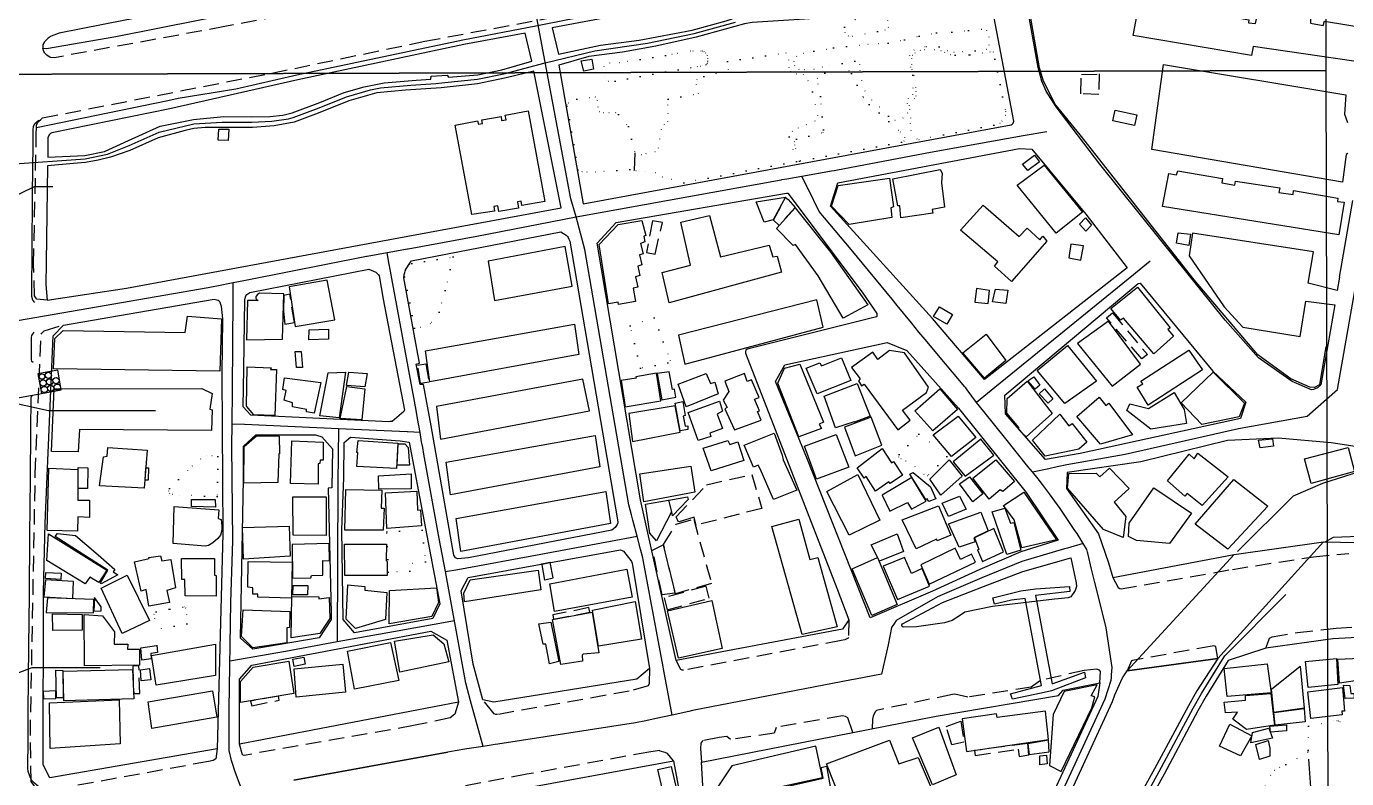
# Model space of a CAD drawing. Header units: millimetres. Extents: x 220021 to 223505, y 489325 to 491820.
# Drawn here: x 222277.7 to 222700.2, y 490481.4 to 490722.2 of the extents above; entities that cross this region are included whole.
import ezdxf

# ---------------------------------------------------------------- set-up
doc = ezdxf.new("R2010")
doc.units = ezdxf.units.MM
for name, pattern in [('15M2P5', [17.5, 15, -2.5]), ('50M10', [60, 50, -10]), ('5M2P5', [7.5, 5, -2.5]), ('AM4', [4, 0, -4])]:
    doc.linetypes.add(name, pattern=pattern)
for name, color, linetype in [('A0013110', 8, 'Continuous'), ('A0013118', 8, 'Continuous'), ('A0023210', 8, 'Continuous'), ('A0033324', 8, '5M2P5'), ('A0033327', 8, 'Continuous'), ('A0063321', 8, 'Continuous'), ('A0073340', 8, 'Continuous'), ('B0014110', 8, 'Continuous'), ('B0014111', 8, 'Continuous'), ('B0014112', 8, 'Continuous'), ('B0014113', 8, 'Continuous'), ('B0014115', 8, 'Continuous'), ('B0014116', 8, '5M2P5'), ('B0014118', 8, '5M2P5'), ('B0024120', 8, 'B0024120'), ('C0052211', 8, 'Continuous'), ('C0523121', 8, '50M10'), ('D0015112', 8, '15M2P5'), ('D0025111', 8, 'AM4'), ('SC982', 7, 'Continuous'), ('SC983', 7, 'Continuous'), ('SC999', 7, 'Continuous'), ('zd001', 7, 'Continuous')]:
    doc.layers.add(name, color=color, linetype=linetype)
doc.linetypes.add('B0024120', pattern='A,10,-1.75,[133,ltypeshp.shx,S=0.75,R=0,X=0,Y=0],-3.25', length=15)

msp = doc.modelspace()

# ---------------------------------------------------------------- linework, layer by layer
at = {"layer": 'A0013110'}
for points in [[(222696.401, 490633.066), (222691.965, 490607.402), (222690.934, 490606.546), (222689.64, 490605.943), (222689.023, 490605.842), (222682.756, 490608.488), (222672.011, 490616.051), (222661.327, 490628.193), (222640.712, 490653.726), (222621.262, 490678.039), (222607.248, 490696.443), (222604.119, 490701.445), (222602.658, 490704.652), (222601.511, 490709.071), (222597.685, 490730.44), (222595.513, 490743.578), (222596.617, 490748.173), (222628.905, 490756.338), (222642.842, 490758.939), (222852.371, 490798.518), (222947.081, 490816.449), (222970.821, 490819.806), (222975.396, 490821.553), (222979.317, 490819.006)], [(222445.977, 490721.691), (222447.973, 490713.261), (222461.491, 490716.224), (222473.766, 490717.798), (222490.796, 490720.982), (222501.674, 490723.968), (222508.792, 490726.375), (222521.194, 490726.921), (222530.799, 490727.203), (222536.228, 490727.659), (222545.183, 490730.173), (222558.242, 490734.207), (222569.001, 490738.078), (222579.061, 490739.898), (222583.425, 490740.643), (222582.999, 490742.75), (222575.959, 490745.352), (222554.811, 490742.218), (222445.977, 490721.691)], [(222583.939, 490738.105), (222570.853, 490735.727), (222557.497, 490731.382), (222544.306, 490727.189), (222536.702, 490725.13), (222509.941, 490723.453), (222507.57, 490723.043), (222492.079, 490718.776), (222479.141, 490715.89), (222468.501, 490713.947), (222457.743, 490712.506), (222448.062, 490709.79), (222455.886, 490665.359), (222592.855, 490690.628), (222593.162, 490690.893), (222593.492, 490691.179), (222593.68, 490691.814), (222587.477, 490724.896), (222586.386, 490726.009), (222583.939, 490738.105)], [(222437.281, 490720.05), (222417.662, 490716.35), (222364.598, 490705.098), (222323.569, 490695.783), (222285.883, 490688.098), (222285.396, 490687.865), (222284.959, 490687.447), (222284.61, 490686.513), (222284.525, 490680.351), (222296.457, 490680.881), (222302.723, 490682.144), (222310.395, 490685.63), (222320.516, 490690.218), (222331.204, 490692.405), (222340.916, 490693.316), (222349.709, 490693.284), (222355.572, 490693.338), (222359.747, 490693.73), (222362.783, 490694.548), (222371.657, 490697.792), (222379.406, 490700.98), (222385.855, 490702.809), (222392.252, 490704.133), (222402.417, 490705.005), (222407.108, 490705.273), (222407.271, 490706.294), (222412.41, 490706.606), (222412.83, 490705.895), (222422.14, 490706.701), (222429.893, 490708.292), (222439.491, 490711.007), (222437.281, 490720.05)], [(222448.847, 490664.06), (222440.114, 490707.893), (222431.207, 490705.733), (222422.089, 490703.837), (222410.464, 490702.54), (222399.008, 490701.781), (222389.909, 490700.924), (222380.897, 490698.346), (222371.076, 490694.452), (222363.418, 490691.573), (222356.989, 490690.316), (222350.104, 490689.83), (222339.794, 490689.844), (222334.925, 490689.808), (222331.288, 490689.511), (222328.473, 490688.905), (222319.891, 490686.509), (222310.778, 490682.413), (222304.649, 490680.378), (222300.638, 490679.373), (222296.637, 490678.654), (222292.82, 490678.308), (222284.486, 490677.537), (222284.037, 490646.563), (222283.956, 490639.581), (222284.306, 490634.572), (222309.757, 490638.399), (222448.847, 490664.06)], [(222697.935, 490641.937), (222697.202, 490637.698)], [(222346.18, 490526.324), (222347.154, 490577.266), (222347.141, 490587.839), (222351.117, 490591.476), (222370.264, 490591.451), (222372.269, 490590.804), (222375.711, 490587.009), (222375.418, 490574.505), (222374.293, 490574.425), (222375.27, 490534.422), (222375.248, 490532.36), (222371.397, 490526.438), (222350.159, 490522.794), (222346.18, 490526.324)], [(222410.02, 490537.338), (222407.755, 490532.612), (222382.714, 490528.034), (222379.082, 490532.354), (222378.695, 490560.99), (222379.253, 490577.82), (222379.361, 490589.024), (222381.411, 490590.665), (222397.363, 490589.541), (222400.185, 490589.101), (222405.03, 490563.711), (222410.02, 490537.338)], [(222721.104, 490584.887), (222695.32, 490588.839), (222678.331, 490590.413), (222662.106, 490589.625), (222634.333, 490582.828), (222610.807, 490579.377), (222610.522, 490574.218), (222620.824, 490559.731), (222624.047, 490550.498), (222625.403, 490545.798), (222664.264, 490553.159), (222692.848, 490557.166), (222703.665, 490556.958), (222716.512, 490556.607), (222734.252, 490555.847), (222764.443, 490550.946), (222802.198, 490544.985), (222808.943, 490543.909)], [(222412.217, 490525.731), (222415.967, 490505.91), (222345.904, 490492.437), (222345.927, 490513.06), (222345.93, 490513.224), (222349.829, 490517.685), (222407.119, 490528.634), (222412.217, 490525.731)], [(222719.73, 490471.366), (222728.669, 490522.585), (222728.685, 490523.619), (222728.622, 490524.711), (222728.552, 490525.26), (222728.207, 490526.084), (222717.405, 490527.281), (222695.844, 490526.179), (222674.382, 490523.207), (222662.312, 490519.169), (222655.269, 490507.763), (222652.645, 490503.069), (222641.788, 490482.855), (222630.206, 490461.764)], [(222607.304, 490466.982), (222625.314, 490506.041), (222626.002, 490508.184), (222628.478, 490513.668), (222630, 490515.915), (222658.962, 490519.866), (222652.251, 490509.537), (222649.575, 490504.751), (222638.712, 490484.525), (222627.154, 490463.476)], [(222493.757, 490486.672), (222568.844, 490501.381), (222608.062, 490507.971), (222609.505, 490509.674), (222621.276, 490512.07), (222620.585, 490507.725), (222602.802, 490469.157)], [(222361.515, 490368.686), (222347.241, 490366.792), (222346.694, 490366.889), (222346.02, 490367.065), (222345.091, 490367.309), (222329.134, 490379.231), (222327.881, 490381.623), (222327.864, 490381.957), (222327.961, 490383.336), (222328.129, 490383.741), (222332.307, 490390.171), (222340.499, 490403.773), (222344.967, 490414.077), (222346.98, 490420.432), (222351.345, 490439.409), (222352.121, 490448.965), (222354.491, 490463.195), (222373.252, 490466.573), (222484.786, 490487.054)]]:
    msp.add_lwpolyline(points, dxfattribs=at)
for points in [[(222309.37, 490724.148), (222288.169, 490719.994), (222285.68, 490719.057), (222284.698, 490718.414), (222284.018, 490717.734), (222283.501, 490717.228), (222283.179, 490716.691), (222283.01, 490716.19), (222282.962, 490715.483), (222282.962, 490715.314), (222282.983, 490715.188), (222284.153, 490715.097), (222306.314, 490718.956), (222373.552, 490732.387), (222464.903, 490749.77), (222539.012, 490764.125), (222573.931, 490770.819), (222573.81, 490771.283), (222571.233, 490774.006), (222570.384, 490774.312), (222569.72, 490774.391), (222558.998, 490772.499), (222500.573, 490760.708)], [(222584.365, 490609.11), (222567.744, 490628.647), (222535.093, 490664.688), (222537.404, 490672.098), (222595.573, 490683.049), (222599.493, 490682.865), (222616.713, 490662.135), (222629.967, 490644.953)], [(222485.659, 490519.172), (222474.293, 490570.591), (222460.35, 490652.766), (222466.453, 490659.381), (222520.941, 490668.819), (222521.37, 490668.754), (222545.172, 490637.166), (222549.912, 490630.305), (222549.928, 490629.606), (222549.824, 490629.34), (222549.74, 490629.177), (222508.402, 490618.833), (222507.992, 490618.527), (222507.803, 490618.137), (222507.843, 490617.624), (222537.122, 490542.407), (222540.938, 490532.188), (222538.898, 490529.244)], [(222414.504, 490552.915), (222407.267, 490594.355), (222404.814, 490607.604), (222403.693, 490607.562), (222402.466, 490614.044), (222403.562, 490614.365), (222398.503, 490641.698), (222398.59, 490642.766), (222398.778, 490643.461), (222399.048, 490644.302), (222400.585, 490646.758), (222400.957, 490647.164), (222448.795, 490656.441), (222450.454, 490655.408), (222450.84, 490654.975), (222451.064, 490654.564), (222451.348, 490654.028), (222451.654, 490653.474), (222466.988, 490563.607), (222466.944, 490563.258), (222466.818, 490562.766), (222466.159, 490561.784), (222465.066, 490560.906), (222419.22, 490552.066), (222415.628, 490551.727), (222414.993, 490552.062)], [(222347.09, 490600.437), (222347.262, 490612.604), (222347.574, 490634.641), (222347.784, 490635.605), (222347.951, 490635.892), (222348.301, 490636.364), (222349.226, 490637.015), (222387.31, 490644.445), (222389.583, 490643.524), (222389.91, 490643.154), (222390.4, 490642.619), (222390.624, 490642.33), (222391.874, 490634.894), (222398.731, 490599.386), (222398.544, 490598.938), (222394.755, 490595.732), (222394.14, 490595.695), (222393.751, 490595.634), (222349.494, 490597.721)], [(222667.98, 490601.862), (222666.22, 490596.659), (222614.993, 490585.522), (222603.83, 490583.517), (222591.007, 490598.147), (222590.867, 490604.14), (222633.475, 490639.885), (222634.195, 490640.005), (222657.437, 490611.792)], [(222286.313, 490623.154), (222289.548, 490626.602), (222337.833, 490634.882), (222339.083, 490634.591), (222339.372, 490634.363), (222339.636, 490633.89), (222340.081, 490632.676), (222340.471, 490628.571), (222340.295, 490610.985), (222340.531, 490559.803), (222338.762, 490490.924), (222285.178, 490481.708), (222283.061, 490485.799), (222283.14, 490541.105), (222283.668, 490563.123)], [(222607.898, 490557.7), (222595.985, 490553.977), (222582.869, 490548.336), (222567.669, 490541.453), (222547.7, 490532.883), (222527.7, 490583.511), (222517.407, 490608.509), (222520.403, 490613.848), (222553.218, 490620.965), (222559.506, 490618.45), (222576.027, 490599.973), (222597.696, 490572.962)], [(222427.304, 490505.876), (222423.775, 490506.595), (222420.651, 490518.039), (222416.897, 490541.548), (222419.087, 490545.786), (222442.466, 490550.009), (222442.689, 490550.153), (222445.292, 490550.681), (222445.436, 490550.545), (222467.883, 490554.6), (222468.373, 490554.412), (222468.803, 490554.164), (222471.18, 490551.259), (222471.322, 490550.951), (222471.524, 490550.374), (222477.106, 490516.606), (222473.051, 490513.278)], [(222562.582, 490530.023), (222558.259, 490529.842), (222557.974, 490530.098), (222557.886, 490530.636), (222558.054, 490530.977), (222570.894, 490537.827), (222583.999, 490542.941), (222596.566, 490547.737), (222611.987, 490552.113), (222613.616, 490544.115), (222613.749, 490542.892), (222613.317, 490541.599), (222611.954, 490539.621), (222611.099, 490539.226), (222607.925, 490538.952), (222606.787, 490538.834), (222586.913, 490536.471), (222578.049, 490534.669), (222576.678, 490533.745), (222574.036, 490532.069), (222571.555, 490531.279)]]:
    msp.add_lwpolyline(points, close=True, dxfattribs=at)
at = {"layer": 'A0013118'}
for points in [[(222700.61, 490681.514), (222700.064, 490681.16), (222698.882, 490672.284), (222637.84, 490682.771), (222641.66, 490709.964), (222700, 490700.229), (222699.587, 490694.056), (222700.471, 490691.416)], [(222697.935, 490641.937), (222702.18, 490666.488)], [(222697.202, 490637.698), (222687.953, 490639.979), (222689.596, 490650.015), (222650.877, 490655.992), (222649.826, 490648.753), (222660.997, 490632.421), (222666.999, 490625.859), (222685.387, 490622.874), (222687.163, 490634.223), (222696.401, 490633.066)], [(222484.786, 490487.054), (222488.007, 490469.868)], [(222494.467, 490473.56), (222493.757, 490486.672)]]:
    msp.add_lwpolyline(points, dxfattribs=at)
at = {"layer": 'A0023210'}
for points in [[(222484.38, 490501.76), (222481.64, 490516.51), (222481.506, 490517.231), (222475.14, 490551.45), (222474.99, 490552.05), (222474.246, 490554.892), (222473.17, 490559), (222471.821, 490564.126), (222471.37, 490565.84), (222470.54, 490569.04), (222456.408, 490650.768), (222453.617, 490661.199), (222451.945, 490666.958), (222439.457, 490733.528)], [(222272.528, 490678.124), (222296.547, 490679.767), (222303.686, 490681.261), (222310.587, 490684.022), (222320.203, 490688.363), (222331.246, 490690.958), (222340.355, 490691.58), (222349.906, 490691.557), (222356.281, 490691.827), (222361.582, 490692.651), (222363.1, 490693.06), (222371.367, 490696.122), (222380.151, 490699.663), (222387.882, 490701.866), (222391.081, 490702.529), (222400.712, 490703.393), (222408.786, 490703.907), (222411.647, 490704.218), (222422.114, 490705.269), (222430.55, 490707.013), (222443.778, 490710.497), (222459.617, 490714.365), (222476.453, 490716.844), (222491.438, 490719.879), (222504.622, 490723.505)], [(222272.38, 490627.583), (222335.85, 490638.61), (222337.97, 490639.03), (222338.608, 490639.156), (222343.86, 490640.19), (222347.322, 490640.867), (222348.87, 490641.17), (222386.571, 490648.588), (222386.81, 490648.63), (222393.13, 490649.79), (222399.64, 490650.99), (222399.892, 490651.036), (222421.84, 490655.07), (222453.617, 490661.199), (222519.27, 490673.09), (222519.523, 490673.138), (222521.08, 490673.43), (222525.91, 490674.28), (222535.32, 490675.94), (222536.189, 490676.093), (222537.25, 490676.28), (222567.07, 490681.97), (222596.654, 490687.231), (222604.23, 490688.58)], [(222605.053, 490468.069), (222622.98, 490506.95), (222624.88, 490512.87), (222624.934, 490513.682), (222625, 490514.67), (222625.17, 490517.01), (222623.23, 490529.7), (222619.748, 490543.833), (222619.65, 490544.23), (222618.6, 490548.48), (222617.35, 490553.59), (222617.279, 490553.872), (222617.06, 490554.75), (222615.9, 490556.67), (222614.3, 490559.31), (222613.99, 490559.82), (222613.288, 490560.858), (222608.54, 490567.88), (222605.09, 490572.53), (222602.892, 490575.504), (222601.55, 490577.32), (222599.66, 490579.57), (222598.233, 490581.344), (222591.156, 490590.137), (222584.131, 490598.867), (222581.73, 490601.85), (222578.828, 490605.849), (222578.37, 490606.48), (222578.08, 490606.82), (222571.848, 490614.227), (222565.311, 490621.979), (222563.32, 490624.34), (222560.92, 490627.29), (222556.429, 490632.823), (222554.8, 490634.83), (222541.676, 490650.793), (222531.42, 490662.91), (222527.88, 490670.201), (222527.72, 490670.53), (222525.91, 490674.28)], [(222423.84, 490491.71), (222419.865, 490506.252), (222419.86, 490506.27), (222418.31, 490511.97), (222411.847, 490547.706), (222409.77, 490558.31), (222404.9, 490585.25), (222404.53, 490587.35), (222404.197, 490589.259), (222403.68, 490592.23), (222402.91, 490596.65), (222402.42, 490599.311), (222393.909, 490645.595), (222393.86, 490645.86), (222393.13, 490649.79)], [(222637.35, 490646.99), (222632.69, 490643.2), (222631.967, 490642.613), (222609.875, 490624.683), (222587.616, 490606.625), (222581.73, 490601.85)], [(222599.66, 490579.57), (222604.96, 490580.72), (222607.583, 490581.29), (222610.71, 490581.97), (222629.3, 490585.27), (222665.59, 490593.46), (222687.591, 490597.473), (222697.282, 490605.952), (222703.52, 490641.17)], [(222346.92, 490477.3), (222344.53, 490483.57), (222343.33, 490487.16), (222342.6, 490490.45), (222342.6, 490491.7), (222342.6, 490491.737), (222342.62, 490503.84), (222343.16, 490537.74), (222343.73, 490557.53), (222343.46, 490587.94), (222343.55, 490594.9), (222343.69, 490605.71), (222343.836, 490635.288), (222343.84, 490636.06), (222343.86, 490640.19)], [(222403.68, 490592.23), (222399.633, 490592.407), (222399.57, 490592.41), (222377.627, 490593.404), (222347.55, 490594.72), (222343.55, 490594.9)], [(222377.627, 490593.404), (222377.336, 490576.163), (222377.144, 490525.173)], [(222615.9, 490556.67), (222610.87, 490555.18), (222609.943, 490554.906), (222596.28, 490550.86), (222583.43, 490545.64), (222569.28, 490539.64), (222556.06, 490532), (222556.04, 490531.97), (222555.51, 490531.16), (222554.62, 490529.8), (222553.48, 490524.28), (222551.35, 490514.82), (222543.082, 490513.232), (222541.82, 490512.99), (222490.92, 490503.16), (222489.71, 490502.92), (222484.38, 490501.76), (222479.27, 490500.65), (222475.97, 490499.93), (222472.67, 490499.21), (222428.59, 490492.44), (222427.731, 490492.308), (222423.84, 490491.71), (222420.13, 490491.14), (222418.664, 490490.915), (222414.91, 490490.34), (222363.3, 490480.93)], [(222411.847, 490547.706), (222415.8, 490548.36), (222442.373, 490553.283), (222468.01, 490558.045), (222469.22, 490558.27), (222473.17, 490559)], [(222628.68, 490462.62), (222640.25, 490483.69), (222651.11, 490503.91), (222653.76, 490508.65), (222660.489, 490519.548), (222661.2, 490520.7), (222680.77, 490540.38)], [(222414.697, 490531.95), (222395.228, 490528.391), (222377.144, 490525.173), (222360.613, 490522.061), (222342.862, 490519.016)]]:
    msp.add_lwpolyline(points, dxfattribs=at)
at = {"layer": 'A0033324'}
for points in [[(222573.81, 490771.283), (222575.518, 490769.21), (222575.681, 490768.403), (222575.68, 490768.081), (222575.443, 490767.438), (222574.029, 490766.869), (222507.867, 490754.223), (222410.225, 490735.472), (222341.247, 490722.122), (222286.72, 490712.175), (222285.533, 490712.217), (222285.164, 490712.381), (222284.637, 490712.629), (222284.21, 490712.946), (222283.636, 490713.632), (222283.493, 490713.843), (222283.335, 490714.18), (222282.983, 490715.188)], [(222284.306, 490634.572), (222281.051, 490634.903), (222280.723, 490635.26), (222280.356, 490635.889), (222280.014, 490646.076), (222280.89, 490686.89), (222280.971, 490690.648), (222281.369, 490691.376), (222281.66, 490691.829), (222282.385, 490692.364), (222282.896, 490692.911), (222356.234, 490707.213), (222405.202, 490717.426), (222447.818, 490725.396), (222554.263, 490745.473), (222554.963, 490745.577), (222574.205, 490749.943), (222577.226, 490750.006), (222579.184, 490749.442), (222581.717, 490747.83), (222582.707, 490746.459), (222583.986, 490744.205), (222586.486, 490731.662), (222587.477, 490724.896)], [(222338.762, 490490.924), (222338.288, 490487.717), (222337.443, 490487.176), (222336.038, 490486.877), (222282.751, 490477.169), (222282.224, 490477.33), (222280.974, 490478.173), (222279.257, 490480.484), (222278.98, 490495.217), (222280.562, 490579.058), (222282.417, 490623.656), (222282.65, 490624.003), (222283.429, 490624.708), (222289.548, 490626.602)], [(222625.403, 490545.798), (222627.082, 490542.547), (222627.658, 490542.306), (222628.02, 490542.177), (222663.694, 490548.395), (222689.608, 490552.431), (222700.886, 490553.476)], [(222540.938, 490532.188), (222540.771, 490526.603), (222540.679, 490526.368), (222539.602, 490525.877), (222538.469, 490525.632), (222487.983, 490516.096), (222487.544, 490516.137), (222487.16, 490516.307), (222485.659, 490519.172)], [(222674.382, 490523.207), (222675.313, 490525.736), (222675.383, 490525.99), (222675.529, 490526.413), (222676.362, 490526.828), (222684.48, 490528.179), (222696.864, 490529.574), (222713.097, 490530.597), (222722.526, 490530.294), (222724.981, 490529.868), (222727.018, 490528.809), (222727.488, 490527.95), (222728.207, 490526.084)], [(222658.962, 490519.866), (222658.354, 490523.574), (222658.008, 490523.849), (222657.567, 490523.909), (222657.195, 490523.851), (222631.644, 490519.207), (222631.4, 490519.111), (222630, 490515.915)], [(222477.106, 490516.606), (222477.057, 490511.858), (222476.675, 490511.152), (222470.601, 490509.371), (222428.53, 490501.93), (222427.947, 490501.943), (222427.457, 490502.149), (222423.775, 490506.595)], [(222621.276, 490512.07), (222621.422, 490515.69), (222621.134, 490516.072), (222620.28, 490516.467), (222616.219, 490516.035), (222602.225, 490512.786), (222599.247, 490510.673), (222579.038, 490507.512), (222574.805, 490508.44), (222574.124, 490508.324), (222549.722, 490503.251), (222549.425, 490502.903), (222548.987, 490502.09), (222548.709, 490501.43), (222548.529, 490500.402), (222548.402, 490497.376)], [(222415.967, 490505.91), (222414.8, 490502.075), (222413.278, 490500.849), (222401.595, 490498.362), (222347.402, 490488.849), (222346.828, 490489.07), (222345.904, 490492.437)], [(222542.179, 490496.157), (222540.568, 490500.83), (222539.834, 490501.335), (222538.869, 490501.517), (222517.624, 490497.771), (222517.007, 490495.949), (222503.053, 490493.906), (222501.923, 490494.906), (222499.439, 490494.615), (222494.139, 490493.563), (222493.886, 490493.217), (222493.597, 490492.764), (222493.472, 490491.072), (222493.757, 490486.672)], [(222484.786, 490487.054), (222482.913, 490489.401), (222482.188, 490489.759), (222480.581, 490490.24), (222480.344, 490490.396), (222476.91, 490489.889), (222437.859, 490482.787), (222358.286, 490467.77), (222357.64, 490467.384), (222357.001, 490466.79), (222354.491, 490463.195)]]:
    msp.add_lwpolyline(points, dxfattribs=at)
at = {"layer": 'A0033327'}
msp.add_lwpolyline([(222581.662, 490747.865), (222554.537, 490743.845), (222451.472, 490724.406), (222440.735, 490722.228), (222417.367, 490717.821), (222364.276, 490706.563), (222344.687, 490702.116), (222326.29, 490699.067), (222323.021, 490698.325), (222280.952, 490689.746)], dxfattribs=at)
at = {"layer": 'A0063321'}
msp.add_lwpolyline([(222587.012, 490539.242), (222595.971, 490541.565), (222600.674, 490542.172), (222611.485, 490542.918), (222611.642, 490541.275), (222600.628, 490540.016), (222605.962, 490511.793), (222616.385, 490515.455), (222616.683, 490513.689), (222605.801, 490509.491), (222602.431, 490508.785), (222593.332, 490506.815), (222592.705, 490508.543), (222602.559, 490511.167), (222597.37, 490539.061), (222592.939, 490538.477), (222587.498, 490537.217)], close=True, dxfattribs=at)
at = {"layer": 'A0073340'}
msp.add_lwpolyline([(222630, 490515.915), (222664.264, 490553.159), (222692.848, 490557.166), (222658.962, 490519.866)], close=True, dxfattribs=at)
at = {"layer": 'B0014110'}
msp.add_lwpolyline([(222368.259, 490625.078), (222374.436, 490625.308), (222374.382, 490622.105), (222368.097, 490621.881)], close=True, dxfattribs=at)
at = {"layer": 'B0014111'}
for points in [[(222633.072, 490693.866), (222632.383, 490690.515), (222625.443, 490691.91), (222626.131, 490695.371)], [(222414.969, 490690.572), (222422.121, 490691.991), (222422.346, 490690.855), (222423.666, 490691.057), (222423.479, 490692.276), (222429.631, 490693.332), (222429.783, 490692.077), (222431.223, 490692.251), (222430.897, 490693.785), (222438.254, 490695.136), (222443.581, 490666.133), (222436.27, 490664.857), (222436.023, 490666.276), (222434.845, 490666.07), (222435.207, 490663.996), (222428.938, 490662.902), (222428.612, 490664.766), (222427.281, 490664.533), (222427.535, 490663.08), (222420.317, 490661.955)], [(222600.367, 490681.01), (222601.984, 490678.852), (222598.206, 490676.04), (222596.444, 490678.037)], [(222555.041, 490673.387), (222570.131, 490676.386), (222570.809, 490675.225), (222570.586, 490672.13), (222571.563, 490664.293), (222567.587, 490663.583), (222567.846, 490662.443), (222557.591, 490660.9), (222557.184, 490664.785), (222556.602, 490664.713)], [(222603.408, 490677.798), (222615.662, 490662.707), (222607.301, 490656.027), (222594.764, 490671.32)], [(222554.725, 490661.013), (222540.996, 490658.761), (222535.355, 490664.692), (222537.491, 490671.218), (222553.957, 490673.584), (222555.214, 490664.403), (222554.309, 490664.1)], [(222516.698, 490660.23), (222513.777, 490659.502), (222511.219, 490666.079), (222520.604, 490667.502)], [(222523.792, 490664.124), (222535.168, 490649.796), (222546.957, 490633.064), (222539.11, 490628.802), (222531.078, 490642.372), (222523.824, 490652.362), (222523.07, 490652.029), (222517.729, 490657.472)], [(222597.964, 490657.605), (222602.01, 490653.834), (222602.978, 490654.999), (222604.27, 490653.415), (222592.967, 490640.565), (222587.562, 490645.387), (222588.555, 490646.86), (222576.663, 490656.998), (222583.946, 490664.913), (222595.455, 490654.976)], [(222650.269, 490655.662), (222649.672, 490652.037), (222645.79, 490652.779), (222646.296, 490656.093)], [(222363.752, 490626.12), (222376.368, 490628.25), (222373.958, 490640.906), (222361.802, 490638.855)], [(222348.153, 490621.901), (222359.668, 490622.06), (222360.064, 490636.573), (222352.263, 490636.766), (222351.707, 490636.419), (222351.293, 490635.887), (222351.147, 490635.559), (222351.107, 490635.169), (222351.269, 490634.943), (222351.555, 490634.653), (222351.913, 490634.433), (222348.504, 490634.43)], [(222624.724, 490631.884), (222633.35, 490638.676), (222643.775, 490625.719), (222642.952, 490625.168), (222644.788, 490623.03), (222638.502, 490617.416), (222628.795, 490628.763), (222627.862, 490628.157)], [(222569.944, 490632.399), (222574.119, 490629.984), (222572.259, 490626.851), (222568.048, 490629.332)], [(222614.144, 490620.636), (222625.189, 490607.028), (222634.273, 490614.114), (222623.974, 490627.858)], [(222584.28, 490609.576), (222577.45, 490617.722), (222584.822, 490623.656), (222591.154, 490615.259)], [(222610.862, 490620.064), (222620.189, 490608.671), (222610.072, 490601.498), (222601.214, 490612.038)], [(222363.714, 490618.15), (222365.673, 490618.154), (222366.032, 490613.048), (222364.11, 490613.044)], [(222538.57, 490616.063), (222541.526, 490608.884), (222530.767, 490604.536), (222527.293, 490612.805), (222531.672, 490614.515), (222532.165, 490613.523)], [(222558.713, 490617.652), (222553.954, 490618.431), (222550.246, 490615.594), (222548.617, 490617.96), (222541.759, 490613.034), (222544.528, 490609.375), (222543.96, 490608.686), (222545.014, 490607.129), (222545.796, 490607.679), (222556.601, 490592.996), (222560.559, 490596.152), (222558.071, 490599.34), (222565.808, 490605.006), (222566.372, 490606.708)], [(222649.725, 490618.551), (222654.139, 490612.236), (222636.741, 490600.955), (222633.169, 490606.734), (222634.966, 490607.803), (222634.388, 490608.61)], [(222348.366, 490613.193), (222356, 490612.935), (222355.837, 490612.367), (222357.741, 490612.39), (222357.186, 490597.616), (222350.45, 490597.813), (222348.1, 490600.654)], [(222374.273, 490611.271), (222379.837, 490611.521), (222377.855, 490596.854), (222371.593, 490597.573)], [(222380.936, 490611.469), (222386.813, 490611.078), (222386.035, 490606.775), (222380.158, 490607.257)], [(222480.784, 490602.28), (222479.35, 490611.209), (222472.736, 490610.063), (222472.82, 490609.577), (222468.011, 490608.826), (222469.387, 490600.388)], [(222481.085, 490602.686), (222485.579, 490603.543), (222485.096, 490606.072), (222484.463, 490605.951), (222483.373, 490611.664), (222479.619, 490611.035)], [(222520.358, 490612.802), (222525.233, 490614.101), (222532.785, 490595.507), (222531.459, 490594.876), (222532.149, 490593.517), (222524.869, 490590.793), (222518.196, 490607.947)], [(222667.532, 490601.556), (222665.805, 490597.212), (222653.903, 490594.737), (222647.236, 490601.69), (222657.528, 490611.556)], [(222380.25, 490606.927), (222386.036, 490606.189), (222385.014, 490596.21), (222378.167, 490596.635)], [(222605.962, 490598.275), (222597.702, 490590.782), (222597.165, 490591.362), (222597.016, 490591.362), (222596.389, 490592.072), (222595.768, 490592.766), (222595.315, 490593.279), (222595.273, 490593.752), (222591.444, 490598.371), (222591.546, 490603.117), (222597.951, 490608.627)], [(222600.076, 490610.067), (222602.077, 490607.362), (222600.597, 490606.114), (222598.175, 490608.708)], [(222570.06, 490606.213), (222575.706, 490599.548), (222567.789, 490592.734), (222562.007, 490599.154)], [(222603.489, 490606.138), (222606.205, 490602.94), (222604.67, 490601.601), (222601.863, 490604.615)], [(222631.657, 490591.497), (222621.458, 490588.463), (222613.849, 490597.277), (222620.986, 490603.465), (222623.174, 490600.871), (222624.142, 490601.558)], [(222648.98, 490595.06), (222637.573, 490593.305), (222629.856, 490599.243), (222630.816, 490601.351), (222636.803, 490599.884), (222645.005, 490605.025), (222648.235, 490599.585)], [(222485.376, 490600.78), (222470.489, 490598.306), (222471.719, 490589.329), (222486.918, 490592.294)], [(222485.292, 490601.636), (222487.752, 490602.155), (222488.571, 490597.652), (222487.858, 490597.392), (222488.589, 490594.198), (222489.342, 490594.37), (222489.369, 490593.176), (222486.941, 490592.72)], [(222599.659, 490589.787), (222608.475, 490598.073), (222611.278, 490594.335), (222612.346, 490595.037), (222617.064, 490589.071), (222614.558, 490586.854), (222603.792, 490584.634)], [(222575.922, 490597.388), (222581.577, 490590.627), (222573.753, 490584.521), (222567.873, 490591.431)], [(222511.19, 490581.431), (222510.446, 490581.148), (222507.383, 490588.122), (222517.033, 490591.982), (222519.581, 490584.97), (222519.865, 490583.496), (222524.276, 490573.736), (222516.773, 490570.707), (222512.527, 490580.545), (222511.926, 490581.767)], [(222540.895, 490581.057), (222530.53, 490577.215), (222526.685, 490587.793), (222536.823, 490591.606)], [(222551.6, 490587.06), (222554.522, 490582.486), (222555.196, 490582.93), (222558.117, 490578.495), (222554.193, 490575.831), (222553.68, 490576.434), (222549.477, 490573.467), (222546.509, 490578.158), (222545.789, 490577.62), (222543.569, 490580.848)], [(222662.323, 490578.013), (222654.033, 490568.872), (222649.169, 490572.683), (222648.394, 490571.811), (222642.905, 490576.735), (222649.875, 490585.237), (222651.385, 490583.798), (222652.567, 490585.611)], [(222688.84, 490575.891), (222686.756, 490583.724), (222700.716, 490587.438), (222702.776, 490579.694)], [(222491.629, 490573.049), (222475.257, 490569.983), (222473.982, 490578.973), (222490.401, 490581.406)], [(222587.997, 490583.426), (222593.902, 490576.538), (222590.148, 490573.313), (222589.391, 490573.882), (222585.815, 490570.904), (222580.568, 490577.558)], [(222294.054, 490560.639), (222284.316, 490560.838), (222284.887, 490580.822), (222294.151, 490580.312), (222294.161, 490570.561), (222297.933, 490570.53), (222297.951, 490565.027), (222294.154, 490565.149)], [(222297.317, 490574.223), (222294.279, 490574.24), (222294.316, 490580.942), (222297.353, 490580.925)], [(222400.811, 490578.925), (222400.885, 490574.168), (222390.485, 490574.006), (222390.35, 490578.287)], [(222543.784, 490578.71), (222550.847, 490564.172), (222541.032, 490559.324), (222533.899, 490573.28)], [(222629.573, 490565.351), (222628.71, 490558.601), (222622.378, 490561.125), (222610.883, 490574.371), (222611.324, 490579.07), (222620.085, 490579.23), (222621.236, 490577.976), (222624.339, 490580.784), (222630.588, 490574.286), (222625.872, 490569.94)], [(222675.025, 490568.615), (222662.23, 490554.872), (222651.732, 490562.906), (222664.168, 490577.139)], [(222404.182, 490562.298), (222393.07, 490561.471), (222392.591, 490572.834), (222402.631, 490573.412), (222402.904, 490567.355), (222403.789, 490567.472)], [(222596.238, 490555.235), (222593.792, 490564.218), (222590.403, 490568.818), (222596.972, 490573.128), (222607.328, 490557.845)], [(222638.493, 490574.497), (222650.55, 490566.377), (222643.562, 490556.63), (222632.957, 490557.642), (222630.418, 490558.94), (222630.665, 490563.208)], [(222324.968, 490568.53), (222339.252, 490567.478), (222339.085, 490564.636), (222340.006, 490564.302), (222340.226, 490562.352), (222340.241, 490560.977), (222339.873, 490559.376), (222338.927, 490558.271), (222337.381, 490556.874), (222335.94, 490556.074), (222334.871, 490555.855), (222324.651, 490556.669)], [(222330.516, 490568.519), (222330.501, 490570.713), (222338.174, 490570.764), (222338.283, 490568.304)], [(222475.797, 490569.246), (222483.23, 490570.533), (222484.134, 490566.789), (222479.362, 490557.538), (222477.252, 490559.938)], [(222483.352, 490570.554), (222489.313, 490571.593), (222489.5, 490570.747), (222484.504, 490565.481), (222484.219, 490566.832)], [(222516.278, 490562.151), (222524.917, 490564.498), (222528.398, 490551.566), (222531.044, 490552.232), (222537.205, 490530.013), (222526.013, 490527.516)], [(222596.012, 490554.487), (222591.489, 490553.152), (222586.812, 490566.771), (222590.809, 490567.935), (222592.706, 490563.202), (222593.733, 490563.363)], [(222583.681, 490550.921), (222590.464, 490553.995), (222587.309, 490561.432), (222581.176, 490558.508), (222582.484, 490554.756), (222582.077, 490554.614)], [(222284.227, 490551.202), (222284.813, 490559.752), (222303.454, 490548.131), (222300.9, 490544.154), (222298.059, 490545.868), (222296.562, 490543.76)], [(222287.686, 490559.905), (222293.436, 490559.258), (222300.698, 490552.995), (222305.98, 490548.375), (222305.433, 490547.568), (222306.954, 490546.601), (222301.688, 490543.789), (222301.431, 490544.045), (222303.82, 490548.114), (222286.938, 490558.952)], [(222548.092, 490556.193), (222556.359, 490559.761), (222558.458, 490554.054), (222550.703, 490551.002)], [(222556.403, 490537.097), (222548.273, 490533.612), (222542.029, 490548.551), (222550.039, 490552.204)], [(222566.781, 490543.014), (222564.36, 490548.655), (222560.924, 490547.081), (222558.769, 490552.141), (222551.879, 490549.402), (222556.446, 490538.702)], [(222581.465, 490550.701), (222580.208, 490553.213), (222576.671, 490551.518), (222574.926, 490555.16), (222563.926, 490549.811), (222566.667, 490543.673)], [(222283.812, 490545.44), (222283.891, 490547.412), (222288.853, 490547.212), (222288.77, 490545.151)], [(222441.49, 490548.107), (222442.311, 490541.804), (222417.923, 490538.007), (222417.697, 490540.818), (222419.762, 490545.036)], [(222446.773, 490534.893), (222445.222, 490543.774), (222469.894, 490548.428), (222471.583, 490539.473)], [(222283.265, 490539.584), (222292.604, 490539.088), (222292.825, 490544.507), (222283.86, 490545.033)], [(222383.059, 490529.462), (222380.082, 490532.416), (222380.577, 490543.388), (222386.006, 490542.865), (222386.002, 490541.716), (222393.01, 490540.978), (222392.618, 490532.382)], [(222299.188, 490534.423), (222299.329, 490538.744), (222284.447, 490539.323), (222284.039, 490534.529)], [(222408.919, 490542.444), (222409.605, 490537.739), (222407.438, 490533.276), (222393.774, 490530.908), (222393.966, 490541.644)], [(222458.786, 490534.686), (222460.951, 490521.633), (222455.894, 490521.262), (222455.582, 490520.909), (222455.645, 490518.978), (222448.694, 490517.912), (222446.112, 490532.357)], [(222472.498, 490538.069), (222474.538, 490526.087), (222460.815, 490523.811), (222458.902, 490535.345)], [(222482.918, 490535.151), (222497.03, 490538.473), (222500.416, 490523.025), (222486.39, 490519.966)], [(222286.124, 490528.813), (222286.064, 490534.187), (222295.604, 490533.991), (222295.59, 490528.876)], [(222313.961, 490522.794), (222313.927, 490517.724), (222296.281, 490517.476), (222296.158, 490533.985), (222302.096, 490533.557), (222305.874, 490528.407), (222305.798, 490524.425), (222310.148, 490524.398), (222310.06, 490522.821)], [(222441.68, 490530.906), (222445.505, 490531.537), (222448.058, 490518.856), (222445.131, 490518.136), (222443.946, 490524.467), (222443.049, 490524.429)], [(222407.848, 490527.472), (222411.352, 490524.571), (222412.895, 490518.8), (222397.249, 490515.458), (222395.471, 490525.404)], [(222319.209, 490511.346), (222317.722, 490520.827), (222338.226, 490524.427), (222338.25, 490514.384)], [(222396.946, 490512.787), (222382.766, 490510.03), (222380.507, 490522.237), (222394.235, 490525.011)], [(222363.3, 490508.641), (222346.225, 490505.791), (222346.25, 490512.443), (222350.288, 490517.105), (222361.731, 490519.031)], [(222362.935, 490519.609), (222366.522, 490520.258), (222366.892, 490517.988), (222363.452, 490517.304)], [(222364.027, 490507.426), (222363.453, 490516.543), (222379.002, 490518.028), (222379.832, 490509.112)], [(222676.1, 490508.9), (222661.961, 490507.677), (222661.041, 490516.606), (222674.832, 490518.157)], [(222687.905, 490510.607), (222687.096, 490518.894), (222696.979, 490519.808), (222697.422, 490511.564)], [(222697.977, 490511.932), (222697.404, 490519.692), (222709.046, 490520.171), (222709.348, 490515.734), (222707.738, 490515.306), (222707.932, 490513.446)], [(222287.156, 490516.072), (222289.403, 490516.065), (222289.44, 490507.227), (222287.367, 490507.218)], [(222311.721, 490516.315), (222312.061, 490506.939), (222289.656, 490506.344), (222289.506, 490515.789)], [(222685.404, 490517.408), (222686.588, 490503.906), (222676.933, 490502.612), (222676.169, 490509.995)], [(222283.129, 490509.287), (222283.228, 490506.93), (222287.146, 490507.094), (222287.11, 490509.512)], [(222620.385, 490511.375), (222609.82, 490509.244), (222606.268, 490501.912), (222605.092, 490485.575), (222608.882, 490483.643), (222618.732, 490504.045), (222619.589, 490507.612), (222618.433, 490507.922)], [(222687.849, 490509.142), (222698.859, 490510.601), (222699.563, 490503.031), (222698.641, 490502.971), (222698.804, 490501.829), (222688.717, 490500.621)], [(222699.789, 490507.073), (222699.194, 490511.319), (222701.274, 490511.265), (222701.587, 490508.659), (222702.612, 490508.617), (222702.674, 490507.153)], [(222307.407, 490506.648), (222307.668, 490492.544), (222285.325, 490491.059), (222285.12, 490505.657)], [(222577.152, 490500.555), (222578.536, 490490.073), (222604.844, 490493.936), (222603.829, 490502.999), (222588.427, 490500.974), (222588.176, 490502.116)], [(222575.293, 490482.564), (222567.681, 490479.378), (222561.321, 490494.411), (222569.67, 490497.886)], [(222553.884, 490493.708), (222556.955, 490486.137), (222563.082, 490488.169), (222578.758, 490451.586), (222577.58, 490446.069), (222553.309, 490436.912), (222533.794, 490486.125)], [(222598.244, 490492.549), (222598.584, 490489.151), (222605.07, 490490.027), (222604.774, 490493.742)], [(222675.686, 490488.57), (222672.32, 490487.575), (222671.139, 490492.313), (222675.072, 490493.603), (222675.681, 490491.17)], [(222532.517, 490481.72), (222530.329, 490491.84), (222503.443, 490485.457), (222496.38, 490474.98), (222499.357, 490462.789), (222510.435, 490465.154), (222508.544, 490472.806), (222510.956, 490477.094)], [(222604.395, 490486.188), (222602.032, 490485.85), (222602.005, 490488.726), (222604.161, 490488.879)], [(222481.571, 490476.557), (222479.819, 490484.358), (222484.072, 490485.313), (222485.824, 490477.512)], [(222535.203, 490477.748), (222529.28, 490476.462), (222528.702, 490478.806), (222520.914, 490477.13), (222520.563, 490478.762), (222532.703, 490481.5), (222532.052, 490484.963), (222533.742, 490485.402)]]:
    msp.add_lwpolyline(points, close=True, dxfattribs=at)
at = {"layer": 'B0014112'}
for points in [[(222616.662, 490660.938), (222618.577, 490658.547), (222616.722, 490656.611), (222614.784, 490658.908)], [(222499.057, 490604.599), (222488.892, 490600.458), (222486.318, 490607.698), (222495.256, 490611.093), (222496.598, 490607.855), (222498.017, 490608.3)], [(222509.814, 490609.04), (222508.415, 490608.498), (222507.5, 490611.07), (222501.207, 490608.599), (222502.469, 490605.35), (222500.712, 490602.555), (222501.979, 490600.207), (222501.279, 490599.722), (222504.321, 490593.034), (222512.854, 490596.118), (222511.644, 490598.903), (222512.313, 490599.166), (222510.736, 490602.918), (222512.195, 490603.443)], [(222360.331, 490609.691), (222371.899, 490608.244), (222369.77, 490598.362), (222367.351, 490598.835), (222367.375, 490599.593), (222362.886, 490600.401), (222362.85, 490601.672), (222360.249, 490602.568), (222360.88, 490605.663), (222359.793, 490605.933)], [(222533.069, 490603.814), (222543.622, 490607.831), (222547.794, 490597.443), (222542.72, 490595.494), (222542.637, 490595.659), (222536.684, 490593.71)], [(222492.659, 490589.644), (222489.519, 490598.63), (222499.556, 490602.175), (222500.481, 490599.014), (222498.737, 490598.067), (222500.514, 490593.492), (222496.464, 490592.021), (222496.728, 490590.867)], [(222542.895, 490584.752), (222551.513, 490588.092), (222548.057, 490597.107), (222539.501, 490593.909)], [(222358.207, 490576.138), (222347.285, 490576.013), (222347.455, 490587.713), (222351.337, 490591.147), (222358.57, 490590.99), (222358.733, 490585.342), (222358.498, 490585.325)], [(222362.705, 490589.529), (222372.715, 490589.112), (222372.731, 490583.355), (222371.688, 490583.333), (222371.635, 490582.237), (222371.1, 490582.206), (222371.088, 490575.684), (222362.193, 490575.908)], [(222396.605, 490588.755), (222396.14, 490580.65), (222383.415, 490581.365), (222383.815, 490585.76), (222383.425, 490585.76), (222383.859, 490589.641)], [(222494.257, 490587.171), (222502.154, 490589.669), (222502.853, 490588.394), (222505.346, 490589.234), (222507.311, 490583.281), (222496.866, 490579.879)], [(222587.343, 490584.895), (222583.189, 490590.107), (222574.328, 490582.836), (222578.14, 490578.193)], [(222400.273, 490581.781), (222396.349, 490581.776), (222396.729, 490588.619), (222398.87, 490588.608), (222399.892, 490587.389)], [(222566.794, 490577.278), (222573.002, 490583.402), (222577.166, 490578.205), (222570.368, 490572.107)], [(222565.693, 490570.233), (222561.065, 490577.816), (222551.585, 490572.145), (222554.087, 490567.043), (222559.685, 490569.765), (222560.95, 490567.602)], [(222561.479, 490579.433), (222567.018, 490574.85), (222568.71, 490571.009), (222566.515, 490570.071), (222566.001, 490571.003), (222565.562, 490570.709), (222560.474, 490578.826)], [(222580.587, 490570.055), (222576.329, 490575.79), (222579.559, 490578.017), (222583.818, 490572.598)], [(222391.915, 490560.972), (222379.579, 490560.933), (222379.98, 490573.969), (222391.413, 490573.693), (222391.26, 490567.925), (222392.224, 490568.001)], [(222562.502, 490554.983), (222557.98, 490564.213), (222569.57, 490568.725), (222573.581, 490559.322), (222569.183, 490557.493), (222568.939, 490558.088)], [(222570.815, 490569.57), (222576.37, 490571.781), (222578.506, 490567.624), (222572.831, 490565.314)], [(222583.159, 490566.716), (222585.471, 490560.731), (222580.882, 490558.467), (222581.391, 490557.227), (222576.25, 490555.458), (222572.81, 490562.969)], [(222347.149, 490551.697), (222346.902, 490561.781), (222361.817, 490562.23), (222362.117, 490552.621)], [(222374.581, 490556.638), (222362.733, 490556.358), (222362.848, 490545.558), (222368.787, 490545.642), (222368.976, 490546.397), (222372.602, 490546.509), (222372.627, 490551.181), (222374.762, 490551.151)], [(222379.574, 490546.465), (222379.531, 490556.5), (222392.909, 490556.443), (222392.821, 490551.188), (222393.171, 490550.936), (222393.125, 490546.444)], [(222325.47, 490542.451), (222322.634, 490541.65), (222323.509, 490537.787), (222316.892, 490536.622), (222316.04, 490541.922), (222314.415, 490541.357), (222312.354, 490550.768), (222317, 490551.855), (222316.918, 490552.142), (222320.617, 490552.749), (222321.078, 490551.144), (222323.978, 490551.521)], [(222362.76, 490550.706), (222362.542, 490539.131), (222351.796, 490539.477), (222351.756, 490540.442), (222350.134, 490540.489), (222350.138, 490542.502), (222348.568, 490542.722), (222348.703, 490550.949)], [(222317.151, 490531.986), (222308.308, 490527.827), (222301.606, 490542.327), (222309.927, 490546.55)], [(222363.105, 490543.206), (222367.809, 490543.197), (222367.669, 490540.25), (222363.001, 490540.24)], [(222374.636, 490539.417), (222374.815, 490532.693), (222371.572, 490527.906), (222362.494, 490526.485), (222362.63, 490539.683), (222371.325, 490539.541), (222371.315, 490538.919)], [(222347.062, 490535.447), (222361.996, 490534.849), (222361.956, 490529.778), (222361.072, 490529.618), (222361.056, 490524.899), (222350.126, 490523.27), (222346.51, 490526.892)], [(222317.869, 490497.432), (222316.731, 490505.992), (222337.243, 490509.498), (222338.618, 490501.055)], [(222677.129, 490498.494), (222668.202, 490497.119), (222663.815, 490500.398), (222665.249, 490502.654), (222661.508, 490502.491), (222660.985, 490505.921), (222667.909, 490506.535), (222667.837, 490507.968), (222675.968, 490508.6)], [(222662.808, 490498.875), (222669.877, 490495.121), (222666.295, 490488.67), (222659.518, 490491.839)], [(222676.491, 490494.398), (222669.592, 490492.873), (222670.102, 490496.163), (222675.311, 490497.591)], [(222680.971, 490498.583), (222681.008, 490496.658), (222675.912, 490496.301), (222675.632, 490498.148)]]:
    msp.add_lwpolyline(points, close=True, dxfattribs=at)
msp.add_lwpolyline([(222676.934, 490502.602), (222686.589, 490503.896), (222686.964, 490499.619), (222677.359, 490498.496), (222676.934, 490502.602)], dxfattribs=at)
at = {"layer": 'B0014113'}
for points in [[(222519.39, 490643.467), (222483.459, 490633.737), (222481.198, 490643.456), (222490.238, 490645.722), (222487.196, 490659.553), (222496.302, 490661.671), (222499.808, 490648.433), (222515.468, 490652.153), (222516.592, 490648.397), (222518.01, 490648.678)], [(222472.635, 490634.179), (222467.252, 490633.156), (222467.081, 490633.878), (222463.978, 490633.347), (222460.99, 490652.394), (222467.086, 490658.793), (222474.669, 490660.074), (222475.987, 490655.224), (222475.309, 490655.021), (222475.651, 490653.22), (222474.191, 490652.734), (222475.085, 490649.423), (222473.915, 490649.08), (222474.664, 490645.854), (222473.433, 490645.469), (222474.032, 490642.418), (222472.635, 490642.014), (222473.337, 490638.704), (222471.903, 490638.377)], [(222452.378, 490639.025), (222450.089, 490651.701), (222425.469, 490647.025), (222427.534, 490634.426)], [(222530.632, 490634.689), (222486.359, 490623.395), (222488.414, 490614.065), (222532.692, 490625.93)], [(222339.654, 490611.798), (222286.341, 490612.602), (222286.807, 490622.29), (222289.462, 490624.895), (222328.503, 490624.192), (222329.252, 490629.448), (222340.135, 490628.556)], [(222406.843, 490608.362), (222405.483, 490618.333), (222453.071, 490626.83), (222454.461, 490617.112)], [(222457.894, 490599.169), (222455.796, 490609.281), (222408.963, 490600.551), (222410.207, 490590.06)], [(222337.113, 490604.656), (222336.454, 490599.669), (222337.171, 490599.44), (222336.901, 490592.81), (222294.692, 490593.138), (222294.268, 490586.037), (222285.748, 490586.071), (222286.572, 490606.218), (222333.839, 490606.317)], [(222413.479, 490572.211), (222412.051, 490582.75), (222459.708, 490591.261), (222461.249, 490581.175)], [(222315.441, 490574.43), (222301.136, 490575.126), (222302.403, 490584.454), (222303.512, 490584.613), (222303.769, 490587.342), (222316.312, 490586.565)], [(222416.755, 490554.06), (222415.254, 490564.65), (222463.105, 490573.346), (222464.651, 490563.098)], [(222363.014, 490571.553), (222373.671, 490571.654), (222373.645, 490559.216), (222363.041, 490559.342)], [(222327.329, 490551.874), (222337.861, 490551.869), (222337.868, 490546.552), (222338.399, 490546.452), (222338.455, 490539.836), (222328.566, 490539.967), (222328.413, 490545.107), (222327.456, 490545.153)]]:
    msp.add_lwpolyline(points, close=True, dxfattribs=at)
at = {"layer": 'B0014115'}
for points in [[(222707.609, 490710.29), (222670.267, 490715.751), (222669.749, 490712.831), (222631.859, 490719.258), (222633.702, 490728.763), (222636.307, 490728.323), (222636.615, 490729.631), (222650.529, 490727.49), (222650.567, 490725.909), (222654.723, 490725.233), (222655.313, 490726.781), (222668.967, 490724.332), (222668.851, 490723.346), (222671.109, 490723.148), (222671.784, 490726.575), (222674.283, 490726.117), (222674.772, 490727.161), (222688.659, 490725.074), (222688.627, 490723.239), (222692.703, 490722.472), (222693.111, 490723.908), (222706.804, 490721.586), (222706.764, 490720.314), (222709.604, 490719.749)], [(222643.353, 490675.117), (222645.814, 490674.676), (222646.232, 490675.99), (222660.522, 490673.47), (222660.293, 490672.076), (222664.458, 490671.408), (222664.607, 490672.639), (222678.848, 490670.506), (222678.524, 490668.996), (222683.067, 490668.35), (222683.213, 490669.614), (222697.368, 490667.237), (222697.261, 490666.148), (222699.435, 490665.937), (222697.755, 490655.506), (222641.247, 490664.54)]]:
    msp.add_lwpolyline(points, close=True, dxfattribs=at)
at = {"layer": 'B0014116'}
for points in [[(222455.259, 490711.116), (222458.643, 490711.724), (222459.243, 490708.457), (222456.097, 490707.809)], [(222621.011, 490706.959), (222620.915, 490700.421), (222615.121, 490700.59), (222615.358, 490706.826)], [(222339.298, 490689.318), (222342.517, 490689.242), (222342.315, 490685.688), (222339.063, 490685.777)], [(222516.816, 490660.126), (222520.651, 490667.462), (222521.505, 490666.739), (222523.71, 490664.218), (222518.566, 490658.576)], [(222615.112, 490647.338), (222615.997, 490651.974), (222611.975, 490652.5), (222611.329, 490648.07)], [(222360.422, 490626.919), (222363.483, 490627.361), (222362.02, 490636.497), (222360.124, 490636.096), (222359.97, 490631.024)], [(222581.808, 490638.298), (222581.236, 490633.937), (222585.471, 490633.482), (222585.924, 490637.692)], [(222591.167, 490633.458), (222586.879, 490634.01), (222587.81, 490638.112), (222591.772, 490637.784)], [(222625.258, 490630.458), (222636.489, 490617.173), (222634.662, 490615.796), (222623.357, 490628.934)], [(222676.543, 490590.153), (222676.824, 490587.768), (222672.505, 490587.338), (222672.042, 490589.79)], [(222316.778, 490580.898), (222316.709, 490576.906), (222315.709, 490576.913), (222315.961, 490580.897)], [(222509.921, 490578.781), (222513.054, 490567.87), (222492.053, 490562.548), (222491.399, 490565.11), (222486.447, 490563.526), (222485.678, 490565.253), (222495.399, 490575.484)], [(222485.689, 490562.876), (222491.261, 490564.406), (222496.959, 490543.85), (222485.404, 490540.557), (222481.587, 490556.336)], [(222481.494, 490556.234), (222485.245, 490540.731), (222481.173, 490540.191), (222478.105, 490554.571)], [(222442.709, 490550.061), (222445.277, 490550.589), (222446.258, 490545.516), (222443.645, 490544.969)], [(222301.643, 490535.102), (222301.666, 490536.362), (222299.457, 490539.359), (222299.317, 490535.035)], [(222495.247, 490543.018), (222481.8, 490539.275), (222482.777, 490535.412), (222496.224, 490539.156)], [(222446.155, 490533.781), (222446.413, 490532.483), (222458.037, 490534.681), (222457.755, 490536.17)], [(222319.471, 490524.091), (222319.702, 490521.823), (222317.576, 490521.492), (222317.649, 490519.704), (222314.669, 490519.363), (222314.382, 490523.313)], [(222313.714, 490517.528), (222311.726, 490517.419), (222312.053, 490508.601), (222314.022, 490508.674)], [(222314.267, 490516.22), (222317.136, 490516.672), (222317.561, 490513.075), (222314.459, 490512.709)], [(222358.636, 490506.493), (222358.384, 490507.818), (222349.453, 490506.211), (222349.825, 490504.748)], [(222572.05, 490498.076), (222576.726, 490499.785), (222577.749, 490493.056), (222573.837, 490492.213)], [(222581.127, 490490.361), (222581.301, 490488.828), (222595.097, 490490.847), (222595.446, 490488.465), (222598.499, 490488.982), (222598.155, 490492.691)]]:
    msp.add_lwpolyline(points, close=True, dxfattribs=at)
at = {"layer": 'B0014118'}
for points in [[(222481.232, 490659.428), (222478.032, 490659.943), (222476.137, 490649.831), (222478.927, 490649.301)], [(222402.876, 490613.777), (222405.53, 490614.169), (222406.564, 490608.347), (222403.857, 490607.866)]]:
    msp.add_lwpolyline(points, close=True, dxfattribs=at)
at = {"layer": 'B0024120'}
msp.add_lwpolyline([(222693.524, 490619.724), (222691.592, 490607.498), (222689.95, 490606.609), (222688.409, 490606.655), (222682.382, 490609.416), (222671.842, 490617.003), (222651.453, 490641.105), (222614.909, 490687.502), (222606.859, 490697.433), (222603.075, 490704.949), (222601.986, 490708.914), (222595.964, 490743.289), (222597.325, 490747.624), (222628.156, 490755.532)], dxfattribs=at)
at = {"layer": 'C0052211'}
for points in [[(222756.133, 490576.039), (222740.413, 490579.225), (222725.284, 490581.25), (222709.238, 490581.215), (222692.505, 490575.841), (222683.079, 490571.819), (222665.345, 490554.123)], [(222693.333, 490557.222), (222695.998, 490558.679), (222709.609, 490559.253), (222731.513, 490556.48), (222752.373, 490553.652)]]:
    msp.add_lwpolyline(points, dxfattribs=at)
at = {"layer": 'C0523121'}
msp.add_lwpolyline([(222363.3, 490480.931), (222414.915, 490490.338)], dxfattribs=at)
at = {"layer": 'D0015112'}
for points in [[(222472.429, 490681.69), (222472.263, 490676.098)], [(222690.554, 490455.23), (222687.865, 490490.461)]]:
    msp.add_lwpolyline(points, dxfattribs=at)
at = {"layer": 'D0025111'}
for points in [[(222542.123, 490718.968), (222540.772, 490719.056), (222539.74, 490720.13), (222539.508, 490721.96), (222542.981, 490724.392), (222551.053, 490726.515), (222552.473, 490725.991), (222553.324, 490724.117), (222553.603, 490721.921), (222552.552, 490721.026), (222550.105, 490720.586)], [(222529.857, 490708.439), (222526.746, 490708.272), (222525.029, 490708.428), (222523.585, 490709.547), (222523.376, 490710.988), (222524.151, 490712.591), (222526.437, 490713.649), (222529.708, 490714.205), (222536.044, 490715.316), (222546.956, 490716.484), (222550.342, 490716.674), (222553.454, 490716.818), (222558.714, 490717.882), (222563.38, 490719.104), (222568.984, 490720.123), (222573.903, 490720.294), (222579.21, 490720.854), (222583.351, 490721.32), (222584.931, 490720.981), (222585.69, 490718.808), (222585.764, 490716.314), (222585.012, 490714.803), (222581.398, 490714.383), (222574.58, 490713.819), (222572.497, 490714.341), (222569.84, 490715.594), (222565.378, 490715.63), (222561.81, 490714.639), (222560.373, 490712.828), (222560.655, 490709.191), (222561.393, 490706.629), (222561.337, 490700.382), (222559.944, 490699.212), (222559.604, 490697.564), (222559.748, 490694.521), (222558.264, 490692.893), (222555.772, 490692.041), (222553.641, 490693.433), (222548.298, 490698.616), (222546.095, 490701.448), (222545.082, 490704.787), (222544.571, 490707.989), (222544.43, 490709.843), (222544.062, 490710.849), (222542.849, 490711.052), (222532.487, 490709.199)], [(222490.386, 490709.06), (222492.421, 490709.291), (222493.318, 490709.448), (222494.141, 490709.564), (222495.027, 490709.796), (222495.406, 490710.038), (222495.66, 490710.354), (222495.818, 490710.734), (222495.818, 490711.04), (222495.777, 490711.936), (222495.693, 490712.833), (222495.514, 490713.265), (222495.176, 490713.656), (222494.597, 490714.078), (222494.101, 490714.236), (222493.7, 490714.258), (222491.127, 490714.27), (222490.241, 490714.228), (222486.212, 490713.545), (222484.355, 490713.197), (222482.246, 490712.84), (222467.5, 490710.507), (222464.357, 490710.498), (222462.532, 490709.487), (222462.825, 490706.185), (222463.426, 490705.025), (222464.037, 490704.698), (222466.083, 490704.696)], [(222579.684, 490713.085), (222586.064, 490714.025), (222587.123, 490714.071), (222587.685, 490711.658), (222591.082, 490694.986), (222591.124, 490693.701), (222589.966, 490691.942), (222589.384, 490691.121), (222587.301, 490690.565), (222563.464, 490685.919), (222562.799, 490686.092), (222561.827, 490687.002), (222560.872, 490688.75), (222560.616, 490691.004), (222560.715, 490692.831), (222560.481, 490695.527), (222560.337, 490696.732), (222561.146, 490698.415), (222561.822, 490699.042), (222562.413, 490699.84), (222562.489, 490701.304), (222562.392, 490702.532), (222562.253, 490704.927), (222561.854, 490706.465), (222561.227, 490708.356), (222561.063, 490709.899), (222561.067, 490711.777), (222561.337, 490712.959), (222562.06, 490713.7), (222563.714, 490714.519), (222565.055, 490714.763), (222568.289, 490714.833), (222570.389, 490714.519), (222571.572, 490713.896), (222573.391, 490713.148), (222574.973, 490712.992)], [(222531.861, 490699.699), (222530.833, 490705.547), (222533.238, 490707.239), (222540.951, 490708.022), (222541.73, 490707.074), (222545.531, 490699.431), (222547.429, 490697.209), (222550.675, 490694.535), (222557.375, 490688.416), (222558.773, 490686.702), (222558.64, 490685.525), (222557.794, 490685.151), (222525.116, 490679.04), (222523.624, 490684.125), (222523.419, 490685.221), (222524.184, 490686.084), (222532.641, 490688.235), (222532.766, 490689.12)], [(222414.304, 490648.4), (222411.759, 490637.632), (222409.777, 490630.742), (222407.06, 490627.054), (222403.978, 490625.8), (222401.958, 490625.634), (222398.758, 490641.991), (222398.887, 490643.144), (222399.052, 490644.026), (222399.651, 490645.165), (222400.369, 490646.007), (222401.042, 490646.293)], [(222470.932, 490626.377), (222478.633, 490628.92), (222483.788, 490615.202), (222482.947, 490614.468), (222474.219, 490612.747)], [(222559.197, 490583.035), (222557.683, 490583.752), (222556.936, 490584.285), (222556.98, 490585.122), (222563.359, 490591.679), (222569.469, 490586.998), (222572.244, 490584.54), (222566.075, 490578.309), (222565.003, 490578.748), (222562.111, 490581.252)], [(222338.982, 490584.507), (222338.807, 490571.711), (222326.651, 490572.179), (222324.418, 490572.339), (222323.575, 490572.685), (222323.281, 490573.454), (222323.462, 490574.314), (222330.787, 490581.414), (222333.437, 490583.708), (222335.302, 490584.682), (222337.077, 490584.832)], [(222393.034, 490560.403), (222404.383, 490560.976), (222405.448, 490550.746), (222400.323, 490550.204), (222400.42, 490547.806), (222393.538, 490547.499)], [(222320.976, 490529.387), (222318.827, 490532.622), (222318.532, 490533.958), (222319.189, 490534.802), (222323.617, 490535.69), (222328.119, 490536.377), (222328.669, 490536.03), (222328.984, 490534.09), (222329.027, 490530.978)]]:
    msp.add_lwpolyline(points, close=True, dxfattribs=at)
for points in [[(222472.263, 490676.098), (222470.783, 490676.369), (222459.961, 490675.522), (222457.17, 490675.516), (222455.568, 490675.581), (222454.239, 490676.265), (222450.74, 490697.012), (222451.219, 490697.722), (222453.848, 490698.895), (222459.75, 490699.616), (222460.37, 490698.611), (222460.58, 490696.438), (222461.018, 490694.997), (222462.369, 490694.634), (222464.062, 490694.637), (222466.213, 490694.596), (222467.221, 490693.98), (222470.364, 490690.097), (222472.429, 490681.69), (222472.465, 490681.544), (222474.548, 490681.159), (222475.966, 490681.437), (222478.848, 490682.106), (222479.99, 490683.207), (222480.464, 490686.114), (222480.938, 490689.227), (222481.896, 490690.694), (222483.015, 490691.771), (222483.078, 490694.174), (222482.958, 490696.966), (222483.137, 490698.934), (222492.835, 490700.648), (222492.165, 490703.598), (222492.299, 490705.109), (222494.471, 490706.166), (222502.429, 490708.448), (222502.103, 490710.964), (222520.769, 490713.704), (222521.621, 490711.486), (222521.717, 490709.084), (222522.224, 490707.781), (222524.216, 490706.961), (222526.322, 490706.783), (222527.813, 490704.818), (222529.239, 490701.251), (222530.903, 490693.658), (222530.152, 490691.894), (222527.34, 490690.744), (222524.733, 490689.709), (222522.882, 490688.607), (222521.788, 490686.797), (222524.138, 490678.976), (222488.159, 490672.127), (222481.245, 490673.897), (222479.137, 490675.288), (222476.001, 490675.67), (222472.889, 490675.984), (222472.263, 490676.098)], [(222674.235, 490479.007), (222675.901, 490482.457), (222677.16, 490484.089), (222678.751, 490485.007), (222680.744, 490485.927), (222687.848, 490489.787), (222687.865, 490490.461), (222688.064, 490498.189), (222696.078, 490499.924), (222697.096, 490499.975), (222697.514, 490499.953), (222698.068, 490499.69), (222700.24, 490500.311)]]:
    msp.add_lwpolyline(points, dxfattribs=at)
at = {"layer": 'SC982', "linetype": 'Continuous'}
for points in [[(222271.737, 490666.751), (222280.34, 490670.954), (222286.216, 490670.954)], [(222270.274, 490602.472), (222284.838, 490599.259), (222319.076, 490599.259)], [(222270.007, 490513.303), (222279.572, 490517.01), (222301.334, 490517.01)]]:
    msp.add_lwpolyline(points, dxfattribs=at)
at = {"layer": 'SC983', "linetype": 'Continuous'}
msp.add_lwpolyline([(222270.274, 490602.472), (222282.559, 490604.69), (222288.857, 490605.827), (222287.72, 490612.125), (222281.422, 490610.988), (222282.559, 490604.69)], dxfattribs=at)
for centre, radius in [((222282.699, 490610.101), 0.875), ((222284.766, 490610.474), 1), ((222283.073, 490608.035), 1), ((222283.446, 490605.968), 1), ((222285.139, 490608.408), 1), ((222285.512, 490606.341), 1), ((222287.206, 490608.781), 1), ((222287.579, 490606.714), 1)]:
    msp.add_circle(centre, radius, dxfattribs=at)
at = {"layer": 'SC999', "color": 3, "linetype": 'Continuous'}
for points in [[(222280.437, 490633.848), (222279.819, 490634.549), (222279.441, 490635.698), (222279.549, 490652.279), (222279.708, 490666.314), (222279.782, 490678.657), (222279.857, 490682.11), (222279.902, 490689.085), (222280.02, 490690.125), (222280.43, 490691.089), (222281.663, 490692.182)], [(222279.869, 490614.57), (222279.447, 490614.906), (222279.31, 490615.614), (222279.381, 490622.62), (222279.467, 490623.204), (222280.205, 490624.327)], [(222287.276, 490477.35), (222285.794, 490477.245), (222283.572, 490477.758), (222281.851, 490478.673), (222280.313, 490479.98), (222279.496, 490480.816), (222278.992, 490481.704), (222278.243, 490483.671), (222278.129, 490484.754), (222278.24, 490493.773), (222278.261, 490501.75), (222278.309, 490502.774), (222278.515, 490523.799), (222278.658, 490540.171), (222278.801, 490559.184), (222278.892, 490568.607), (222279.004, 490577.191), (222279.135, 490593.154), (222279.208, 490603.183), (222279.35, 490603.719), (222279.725, 490604.171)]]:
    msp.add_lwpolyline(points, dxfattribs=at)
at = {"layer": 'zd001'}
for points in [[(222247.11, 491261.74), (222692.05, 491262.92), (222693.54, 490708.02), (222248.57, 490706.84), (222247.11, 491261.74)], [(222248.57, 490706.84), (222693.54, 490708.02), (222695.02, 490153.13), (222250.02, 490151.95), (222248.57, 490706.84)]]:
    msp.add_lwpolyline(points, dxfattribs=at)

doc.saveas('drawing.dxf')
